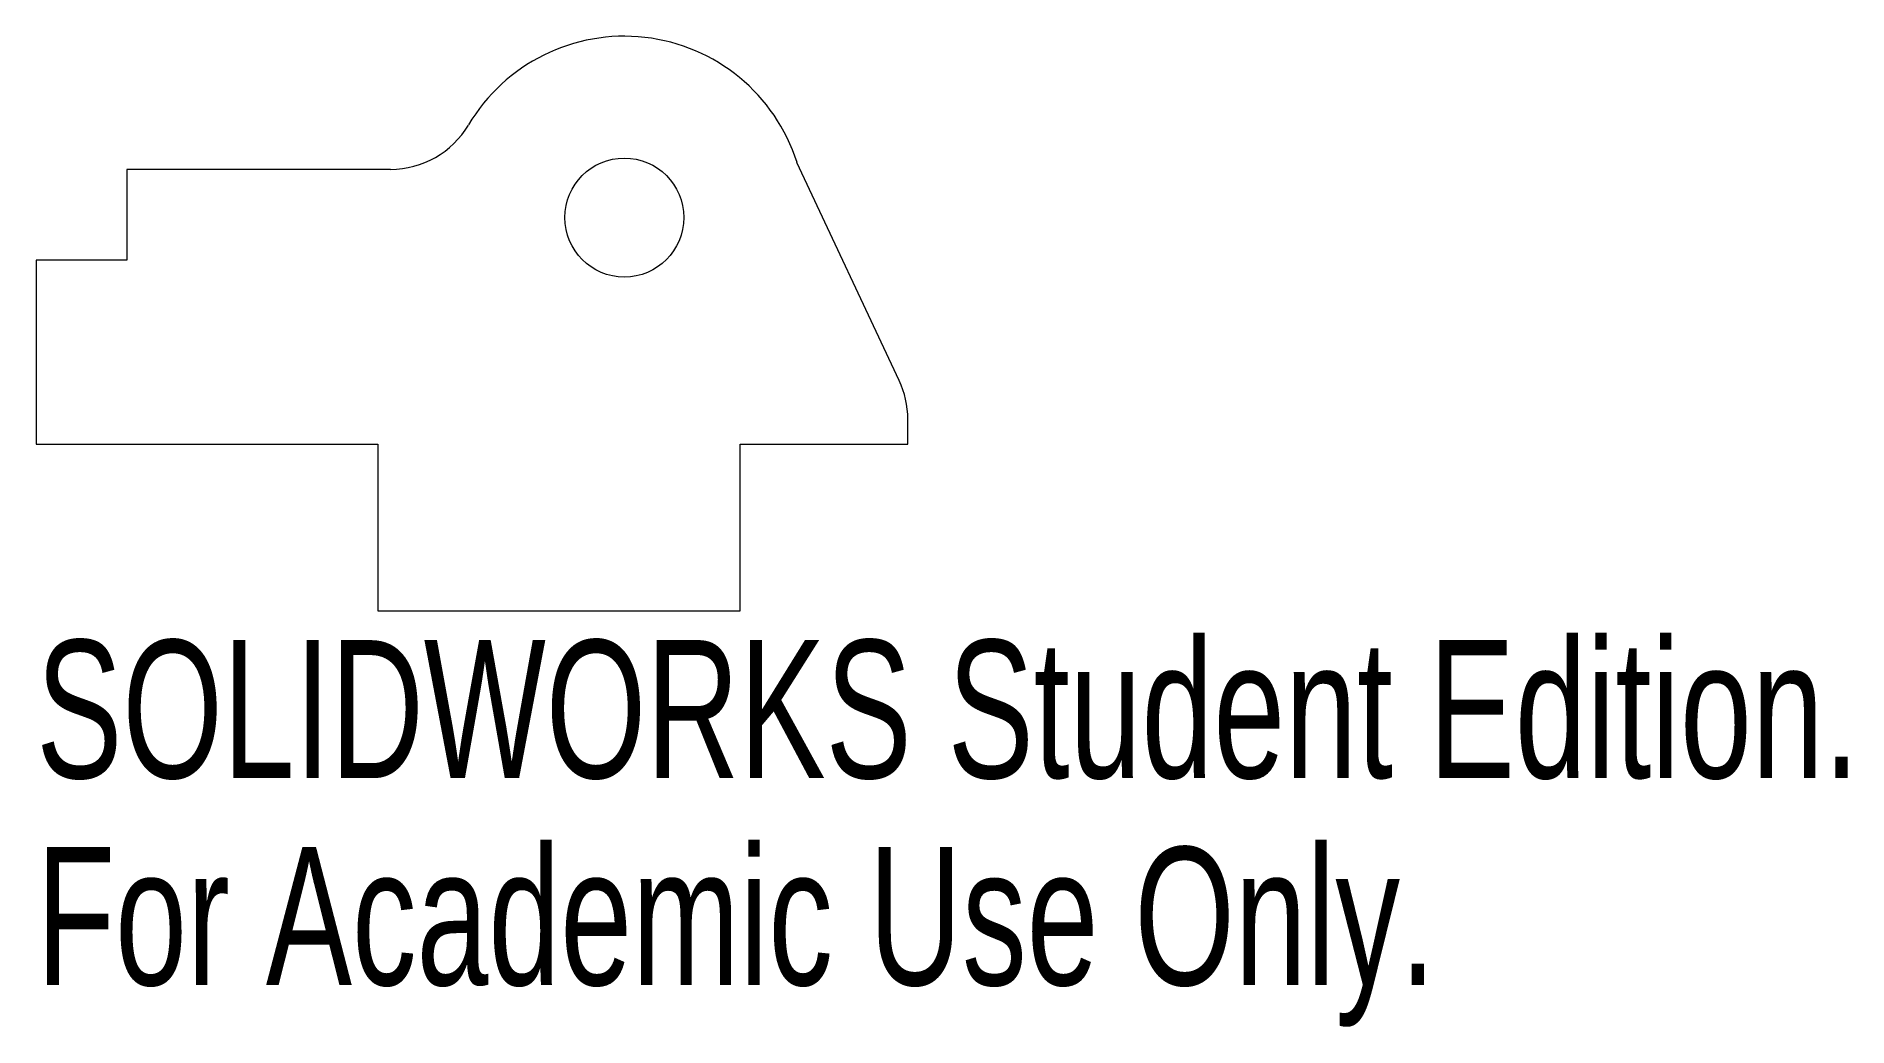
# Model space of a CAD drawing. Header units: inches. Extents: x -0.72 to 1.78, y -0.69 to 0.68.
import ezdxf

# ---------------------------------------------------------------- set-up
doc = ezdxf.new("R2010")
doc.units = ezdxf.units.IN
doc.header["$MEASUREMENT"] = 0
doc.styles.add('SLDTEXTSTYLE0', font='TXT', dxfattribs={"width": 0.7})

msp = doc.modelspace()

# ---------------------------------------------------------------- linework, layer by layer
at = {"color": 7, "linetype": 'Continuous', "lineweight": 15}
for p, q in [((0.4694, 0.2027), (0.3283, 0.5036)), ((-0.2323, 0.4939), (-0.5959, 0.4939)), ((-0.5959, 0.4939), (-0.5959, 0.3689)), ((-0.5959, 0.3689), (-0.7209, 0.3689)), ((-0.7209, 0.3689), (-0.7209, 0.115)), ((0.4812, 0.115), (0.4812, 0.1497)), ((-0.7209, 0.115), (-0.25, 0.115)), ((-0.25, 0.115), (-0.25, -0.115)), ((0.25, -0.115), (0.25, 0.115)), ((0.25, 0.115), (0.4812, 0.115)), ((-0.25, -0.115), (0.25, -0.115))]:
    msp.add_line(p, q, dxfattribs=at)
msp.add_circle((0.0902, 0.4275), 0.082, dxfattribs=at)
for centre, radius, start, end in [((0.0902, 0.4275), 0.25, 17.7102, 149.3029), ((-0.2323, 0.6189), 0.125, 270, 329.3029), ((0.3562, 0.1497), 0.125, 0, 25.1197)]:
    msp.add_arc(centre, radius, start, end, dxfattribs=at)

# ---------------------------------------------------------------- texts
at = {"color": 7, "linetype": 'Continuous', "char_height": 0.1903, "attachment_point": 1, "style": 'SLDTEXTSTYLE0'}
for s, insert in [('SOLIDWORKS Student Edition.', (-0.7209, -0.1551)), ('For Academic Use Only.', (-0.7209, -0.4406))]:
    msp.add_mtext(s, dxfattribs=dict(at, insert=insert))

doc.saveas('drawing.dxf')
